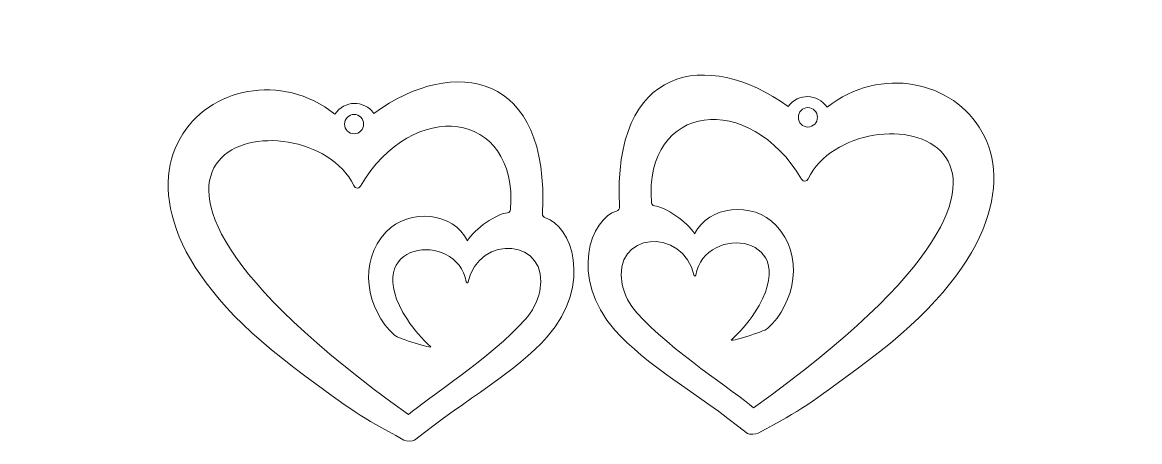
# Model space of a CAD drawing. Header units: inches. Extents: x 16.41 to 21.91, y -1.92 to 0.14.
import ezdxf

# ---------------------------------------------------------------- set-up
doc = ezdxf.new("R2010")
doc.units = ezdxf.units.IN
doc.header["$MEASUREMENT"] = 0
doc.layers.add('_U+0421_U+043B_U+043E_U+0439 1', color=7, linetype='Continuous')

# ---------------------------------------------------------------- blocks, each defined once
blk = doc.blocks.new('block 2')
at = {"layer": '_U+0421_U+043B_U+043E_U+0439 1', "color": 242, "lineweight": 18, "true_color": 0xc1272d}
for points, knots in [([(18.9854, -0.8186), (18.9763, -0.8161), (18.9703, -0.8077), (18.9708, -0.7982), (19.0099, -0.1017), (18.5383, -0.0155), (18.14, -0.3043), (18.0922, -0.2371), (17.9934, -0.2393), (17.9485, -0.3081), (17.42, 0.1104), (16.5086, -0.6314), (17.7459, -1.5552), (18.0577, -1.7879), (18.0586, -1.7867), (18.2887, -1.9133), (18.2978, -1.9183), (18.3318, -1.9209), (18.3408, -1.9138), (18.5994, -1.7078), (18.8432, -1.5764), (18.9938, -1.4051), (19.2241, -1.1414), (19.1109, -0.854), (18.9854, -0.8186)], [0, 0, 0, 0, 1, 1, 1, 2, 2, 2, 3, 3, 3, 4, 4, 4, 5, 5, 5, 6, 6, 6, 7, 7, 7, 8, 8, 8, 8]), ([(18.8858, -1.3194), (18.7203, -1.5064), (18.4007, -1.7087), (18.311, -1.7875), (16.408, -0.4314), (17.8092, -0.1871), (18.0415, -0.6597), (18.0491, -0.6753), (18.0655, -0.677), (18.0743, -0.6621), (18.3294, -0.2264), (18.8501, -0.2818), (18.8143, -0.7783), (18.8137, -0.7864), (18.8071, -0.7928), (18.7992, -0.7935), (18.7481, -0.7977), (18.6352, -0.8715), (18.6019, -0.9315), (18.5333, -0.7919), (18.316, -0.7677), (18.1993, -0.8893), (18.0613, -1.0328), (18.1028, -1.2732), (18.2426, -1.3972), (18.2596, -1.4125), (18.4372, -1.4679), (18.4201, -1.4527), (18.3799, -1.4171), (18.3386, -1.3708), (18.3055, -1.3199), (18.0502, -0.9285), (18.5518, -0.8767), (18.5953, -1.1342), (18.5963, -1.1402), (18.6027, -1.1395), (18.603, -1.1383), (18.6585, -0.8918), (19.0099, -0.9218), (18.958, -1.1798), (18.9474, -1.2321), (18.921, -1.2796), (18.8858, -1.3194)], [0, 0, 0, 0, 1, 1, 1, 2, 2, 2, 3, 3, 3, 4, 4, 4, 5, 5, 5, 6, 6, 6, 7, 7, 7, 8, 8, 8, 9, 9, 9, 10, 10, 10, 11, 11, 11, 12, 12, 12, 13, 13, 13, 14, 14, 14, 14])]:
    blk.add_open_spline(points, degree=3, knots=knots, dxfattribs=at)
blk = doc.blocks.new('block 3')
at = {"layer": '_U+0421_U+043B_U+043E_U+0439 1', "color": 242, "lineweight": 18, "true_color": 0xc1272d}
for points, knots in [([(19.3284, -1.3716), (19.4791, -1.5429), (19.7228, -1.6743), (19.9814, -1.8802), (19.9904, -1.8873), (20.0245, -1.8847), (20.0335, -1.8797), (20.2636, -1.7532), (20.2645, -1.7544), (20.5763, -1.5216), (21.8136, -0.5979), (20.9022, 0.1439), (20.3737, -0.2745), (20.3288, -0.2057), (20.2301, -0.2036), (20.1822, -0.2708), (19.784, 0.0181), (19.3124, -0.0681), (19.3514, -0.7647), (19.3519, -0.7741), (19.3459, -0.7826), (19.3368, -0.7851), (19.2113, -0.8205), (19.0981, -1.1079), (19.3284, -1.3716)], [0, 0, 0, 0, 1, 1, 1, 2, 2, 2, 3, 3, 3, 4, 4, 4, 5, 5, 5, 6, 6, 6, 7, 7, 7, 8, 8, 8, 8]), ([(19.3642, -1.1463), (19.3123, -0.8883), (19.6637, -0.8582), (19.7192, -1.1048), (19.7195, -1.1059), (19.7259, -1.1066), (19.7269, -1.1007), (19.7704, -0.8432), (20.2721, -0.895), (20.0167, -1.2864), (19.9836, -1.3373), (19.9423, -1.3836), (19.9022, -1.4191), (19.885, -1.4344), (20.0626, -1.379), (20.0796, -1.3637), (20.2195, -1.2397), (20.2609, -0.9993), (20.1229, -0.8558), (20.0063, -0.7342), (19.7889, -0.7583), (19.7203, -0.898), (19.687, -0.838), (19.5742, -0.7641), (19.5231, -0.76), (19.5151, -0.7593), (19.5085, -0.7529), (19.508, -0.7448), (19.4721, -0.2483), (19.9929, -0.1929), (20.2479, -0.6286), (20.2567, -0.6434), (20.2732, -0.6418), (20.2807, -0.6262), (20.513, -0.1536), (21.9143, -0.3979), (20.0112, -1.754), (19.9215, -1.6752), (19.6019, -1.4728), (19.4365, -1.2859), (19.4012, -1.2461), (19.3748, -1.1986), (19.3642, -1.1463)], [0, 0, 0, 0, 1, 1, 1, 2, 2, 2, 3, 3, 3, 4, 4, 4, 5, 5, 5, 6, 6, 6, 7, 7, 7, 8, 8, 8, 9, 9, 9, 10, 10, 10, 11, 11, 11, 12, 12, 12, 13, 13, 13, 14, 14, 14, 14])]:
    blk.add_open_spline(points, degree=3, knots=knots, dxfattribs=at)

msp = doc.modelspace()

# ---------------------------------------------------------------- linework, layer by layer
at = {"layer": '_U+0421_U+043B_U+043E_U+0439 1', "color": 242, "lineweight": 18, "true_color": 0xc1272d}
for points in [[(18.043, -0.3095), (18.069, -0.3096), (18.0901, -0.331), (18.09, -0.3574), (18.09, -0.3837), (18.0688, -0.405), (18.0427, -0.4049), (18.0167, -0.4048), (17.9956, -0.3834), (17.9957, -0.3571), (17.9958, -0.3308), (18.0169, -0.3095), (18.043, -0.3095)], [(20.3265, -0.3236), (20.3266, -0.3499), (20.3055, -0.3713), (20.2795, -0.3714), (20.2534, -0.3715), (20.2323, -0.3502), (20.2322, -0.3238), (20.2321, -0.2975), (20.2532, -0.2761), (20.2792, -0.276), (20.3053, -0.2759), (20.3264, -0.2972), (20.3265, -0.3236)]]:
    msp.add_open_spline(points, degree=3, knots=[0, 0, 0, 0, 1, 1, 1, 2, 2, 2, 3, 3, 3, 4, 4, 4, 4], dxfattribs=at)

# ---------------------------------------------------------------- block references
at = {"layer": '_U+0421_U+043B_U+043E_U+0439 1'}
for name in ['block 2', 'block 3']:
    msp.add_blockref(name, (0, 0), dxfattribs=at)

doc.saveas('drawing.dxf')
